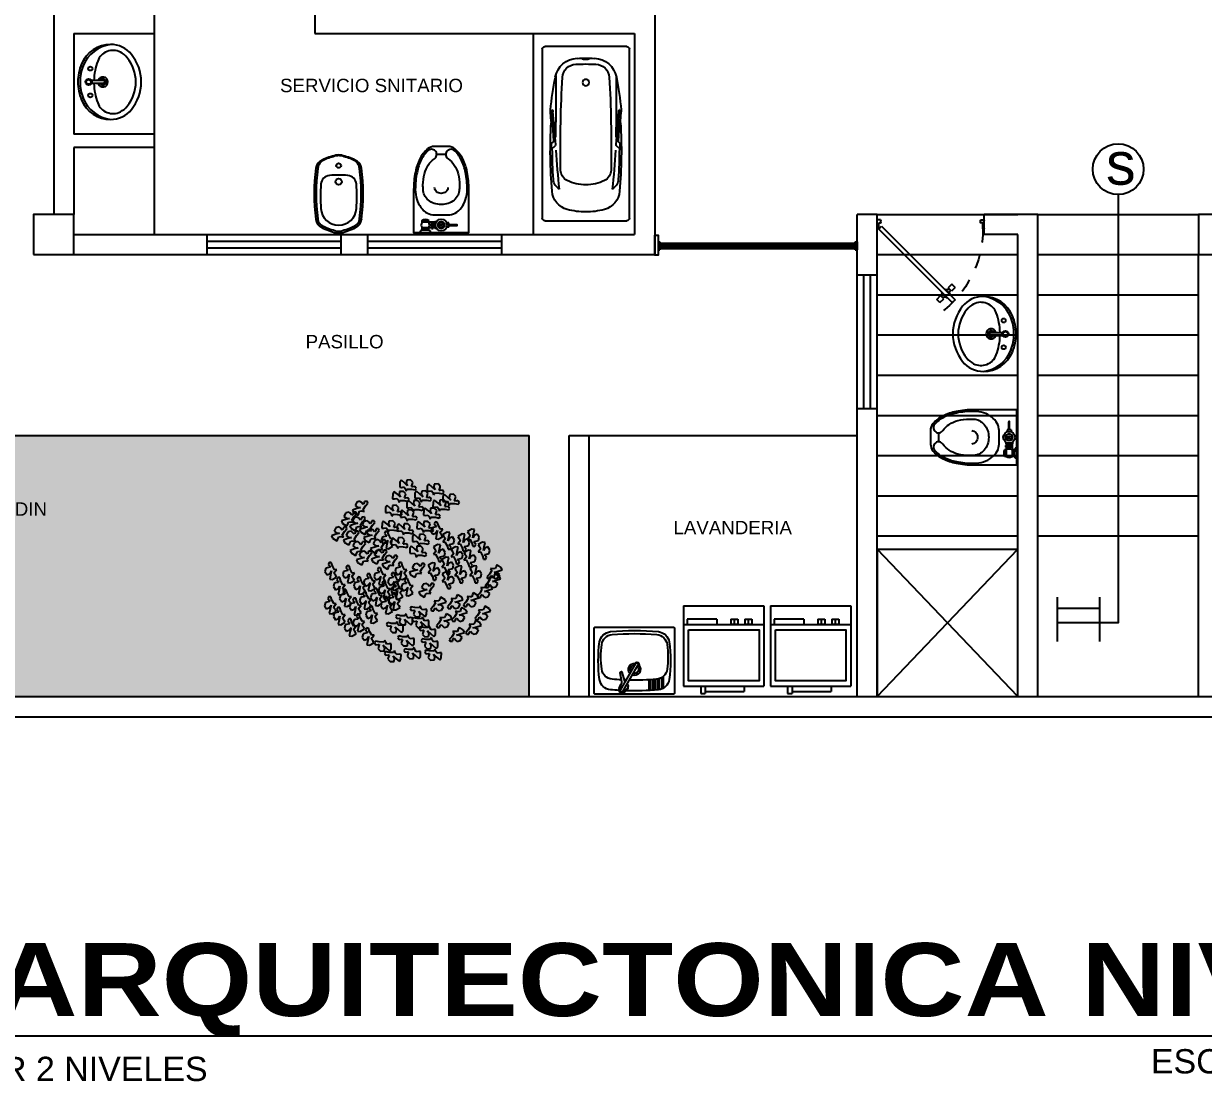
# Model space of a CAD drawing. Header units: inches. Extents: x -370 to 18, y -197 to 199.
# Drawn here: x -95.96 to -87.15, y 29.54 to 37.44 of the extents above; entities that cross this region are included whole.
import ezdxf

# ---------------------------------------------------------------- set-up
doc = ezdxf.new("R2010")
doc.units = ezdxf.units.IN
doc.header["$MEASUREMENT"] = 0
doc.linetypes.add('RAYITAS', pattern=[0.375, 0.25, -0.125])
for name, color, linetype in [('artefactos', 1, 'Continuous'), ('aux2', 194, 'Continuous'), ('MUEBLES', 7, 'Continuous'), ('sanitarios', 9, 'Continuous'), ('vent', 3, 'Continuous')]:
    doc.layers.add(name, color=color, linetype=linetype)
doc.styles.add('1', font='arial.ttf')
doc.styles.add('2', font='')
doc.styles.get("Standard").update_dxf_attribs({"font": 'arial.ttf'})
doc.styles.get('2').set_extended_font_data('Arial Black')

# ---------------------------------------------------------------- blocks, each defined once
blk = doc.blocks.new('lo')
at = {"layer": 'artefactos', "color": 1, "linetype": 'Continuous'}
for p, q in [((0.0359, 0.0116), (0.1244, 0.0116)), ((0.0359, -0.0116), (0.1244, -0.0116))]:
    blk.add_line(p, q, dxfattribs=at)
at = {"layer": 'artefactos', "color": 1}
blk.add_lwpolyline([(-0.1752, -0.2061, 0.225897), (-0.02, -0.28, 0.302325), (0.1968, -0.1357, 0.099436), (0.224, 0, 0.099436), (0.1968, 0.1357, 0.302325), (-0.02, 0.28, 0.225897), (-0.1752, 0.2061, 0.172204), (-0.2484, 0, 0.172204)], format="xyb", close=True, dxfattribs=at)
blk.add_lwpolyline([(-0.1442, 0.1809, 0.172204), (-0.2084, 0, 0.172204), (-0.1442, -0.1809)], format="xyb", dxfattribs=at)
at = {"layer": 'artefactos', "color": 1, "linetype": 'Continuous'}
blk.add_circle((0.1445, 0), 0.0233, dxfattribs=at)
at = {"layer": 'artefactos', "color": 1}
for centre, radius, start, end in [((-0.0536, 0.0242), 0.258, 82.50469, 82.50469), ((-0.0536, -0.0243), 0.258, 277.49531, 277.49531), ((-0.02, 0.08), 0.16, 117.069, 140.91709), ((-0.0375, 0.1143), 0.1215, 20.35846, 117.06899), ((-0.3455, 0), 0.45, 1.48123, 20.35846), ((-0.3455, 0), 0.45, 339.64154, 358.51845), ((-0.0375, -0.1143), 0.1215, 242.93101, 339.64154), ((-0.02, -0.08), 0.16, 219.08291, 242.931)]:
    blk.add_arc(centre, radius, start, end, dxfattribs=at)
at = {"layer": 'artefactos', "color": 1, "linetype": 'Continuous'}
blk.add_arc((0.0359, 0), 0.0116, 90, 270, dxfattribs=at)
at = {"layer": 'aux2', "color": 1}
for centre, radius in [((0.1315, 0.1), 0.015), ((0.1445, 0), 0.0175), ((0.1315, -0.1), 0.015)]:
    blk.add_circle(centre, radius, dxfattribs=at)
for centre, radius, start, end in [((-0.0536, 0.0242), 0.258, 22.17926, 82.50469), ((-0.1275, 0), 0.3355, 0, 21.25325), ((0.0375, 0), 0.0375, 18.07084, 341.92501), ((0.0375, 0), 0.023, 30.38108, 329.61146), ((-0.1275, 0), 0.3355, 338.74675, 0), ((-0.0536, -0.0243), 0.258, 277.49531, 337.82074)]:
    blk.add_arc(centre, radius, start, end, dxfattribs=at)
blk = doc.blocks.new('videt')
at = {"layer": 'artefactos', "color": 1}
blk.add_line((0.0239, 0.2899), (-0.0436, 0.2899), dxfattribs=at)
for points in [[(0.1964, 0.0288, 0.049648), (0.1834, 0.1591, 0.06346), (0.1506, 0.2564, 0.103485), (0.0927, 0.3312, 0.178458), (0.0401, 0.3506), (-0.0599, 0.3506, 0.178458), (-0.1124, 0.3312, 0.103485), (-0.1703, 0.2564, 0.06346), (-0.2031, 0.1591, 0.049648), (-0.2161, 0.0288), (-0.2161, -0.2931), (0.1964, -0.2931)], [(-0.1043, 0.3217, 0.103485), (-0.1591, 0.2509, 0.06346), (-0.1909, 0.1566, 0.049648), (-0.2036, 0.0288, 0.075858), (-0.1922, -0.0463, 0.086069), (-0.1615, -0.106, 0.105985), (-0.1127, -0.1483, 0.126201), (-0.0599, -0.1618), (0.0401, -0.1618, 0.126201), (0.0929, -0.1483, 0.105985), (0.1418, -0.106, 0.086069), (0.1724, -0.0463, 0.075858), (0.1839, 0.0288, 0.049648), (0.1712, 0.1566, 0.06346), (0.1394, 0.2509, 0.103485), (0.0846, 0.3217, 0.097511), (0.0705, 0.3277, 0.09808), (0.0553, 0.3278, 0.098895), (0.0412, 0.322, 0.099479), (0.0304, 0.3114, 0.099479), (0.0246, 0.2974, 0.098895), (0.0247, 0.2822, 0.09808), (0.0305, 0.2682, 0.097511), (0.0414, 0.2574, -0.102445), (0.0867, 0.2111, -0.077884), (0.1156, 0.1456, -0.065096), (0.1267, 0.0607, -0.024284), (0.1251, 0.0288, -0.115331), (0.1153, -0.0135, -0.103946), (0.0856, -0.0512, -0.091071), (0.0428, -0.0754, -0.083675), (-0.0099, -0.0843, -0.083675), (-0.0626, -0.0754, -0.091071), (-0.1053, -0.0512, -0.103946), (-0.135, -0.0135, -0.115331), (-0.1449, 0.0288, -0.024284), (-0.1464, 0.0607, -0.065096), (-0.1353, 0.1456, -0.077884), (-0.1064, 0.2111, -0.102445), (-0.0611, 0.2574, 0.097511), (-0.0503, 0.2682, 0.09808), (-0.0444, 0.2822, 0.098895), (-0.0444, 0.2974, 0.099479), (-0.0502, 0.3114, 0.099479), (-0.0609, 0.322, 0.098895), (-0.075, 0.3278, 0.09808), (-0.0902, 0.3277, 0.097511)]]:
    blk.add_lwpolyline(points, format="xyb", close=True, dxfattribs=at)
blk.add_lwpolyline([(0.0401, 0.0429, -0.111064), (0.0364, 0.0264, -0.102841), (0.0255, 0.0119, -0.093011), (0.0096, 0.0026, -0.087082), (-0.0099, -0.0009, -0.087082), (-0.0293, 0.0026, -0.093011), (-0.0452, 0.0119, -0.102841), (-0.0562, 0.0264, -0.111064), (-0.0599, 0.0429, -0.111064)], format="xyb", dxfattribs=at)
at = {"layer": 'aux2', "color": 1}
for p, q in [((-0.1536, -0.2152), (-0.1536, -0.2027)), ((-0.0829, -0.2152), (-0.1536, -0.2152)), ((-0.0829, -0.2585), (-0.1536, -0.2585)), ((-0.1536, -0.2771), (-0.1536, -0.2585)), ((-0.1505, -0.2058), (-0.1505, -0.2012)), ((-0.1349, -0.209), (-0.1474, -0.209)), ((-0.1349, -0.2616), (-0.1474, -0.2616)), ((-0.1317, -0.2058), (-0.1317, -0.1966)), ((-0.1255, -0.2058), (-0.1255, -0.1966)), ((-0.1099, -0.209), (-0.1224, -0.209)), ((-0.1099, -0.2616), (-0.1224, -0.2616)), ((-0.1067, -0.2058), (-0.1067, -0.2012)), ((-0.1036, -0.2152), (-0.1036, -0.2027)), ((-0.1036, -0.2771), (-0.1036, -0.2585)), ((-0.0829, -0.2121), (-0.0704, -0.2121)), ((-0.0829, -0.2616), (-0.0829, -0.2121)), ((-0.0829, -0.2369), (-0.0704, -0.2369)), ((-0.0829, -0.2616), (-0.0704, -0.2616)), ((-0.0704, -0.2616), (-0.0704, -0.2121)), ((-0.0579, -0.2152), (-0.0704, -0.2152)), ((-0.0579, -0.2585), (-0.0704, -0.2585)), ((-0.0459, -0.2121), (-0.0579, -0.2121)), ((-0.0579, -0.2616), (-0.0579, -0.2121)), ((-0.0459, -0.2616), (-0.0579, -0.2616)), ((0.0465, -0.2215), (0.0311, -0.2215)), ((0.0465, -0.2523), (0.0311, -0.2523)), ((0.0465, -0.2523), (0.0465, -0.2215)), ((0.0496, -0.2337), (0.1058, -0.2337)), ((0.0496, -0.24), (0.1058, -0.24)), ((-0.1661, -0.2931), (-0.1661, -0.2806)), ((-0.1661, -0.2931), (-0.0911, -0.2931)), ((-0.1505, -0.2765), (-0.1505, -0.2648)), ((-0.1317, -0.2744), (-0.1317, -0.2648)), ((-0.1255, -0.2744), (-0.1255, -0.2648)), ((-0.1067, -0.2765), (-0.1067, -0.2648)), ((-0.0911, -0.2931), (-0.0911, -0.2806))]:
    blk.add_line(p, q, dxfattribs=at)
blk.add_lwpolyline([(-0.0349, -0.2369), (-0.0224, -0.2585), (0.0026, -0.2585), (0.0151, -0.2369), (0.0026, -0.2152), (-0.0224, -0.2152)], close=True, dxfattribs=at)
for centre, radius in [((-0.0099, -0.2369), 0.0437), ((-0.0099, -0.2355), 0.025), ((-0.0099, -0.2369), 0.025), ((-0.0099, -0.2369), 0.00855)]:
    blk.add_circle(centre, radius, dxfattribs=at)
for centre, radius, start, end in [((-0.1192, -0.2369), 0.0406, 147.79517, 212.20483), ((-0.1286, -0.2496), 0.0531, 61.92751, 118.07249), ((-0.1474, -0.2058), 0.00312, 180, 270), ((-0.1474, -0.2648), 0.00312, 90, 180), ((-0.1349, -0.2058), 0.00312, 270, 0), ((-0.1349, -0.2648), 0.00312, 0, 90), ((-0.1224, -0.2058), 0.00312, 180, 270), ((-0.1224, -0.2648), 0.00312, 90, 180), ((-0.1099, -0.2058), 0.00312, 270, 0), ((-0.1099, -0.2648), 0.00312, 0, 90), ((-0.138, -0.2369), 0.0406, 327.79577, 32.20423), ((0.0496, -0.2306), 0.00312, 180, 270), ((0.0496, -0.2431), 0.00312, 90, 180), ((0.1058, -0.2369), 0.00312, 270, 90), ((-0.1286, -0.39), 0.1156, 71.07536, 108.92464)]:
    blk.add_arc(centre, radius, start, end, dxfattribs=at)
blk = doc.blocks.new('*U39')
at = {"layer": 'artefactos'}
for p, q in [((0.0113, 0.0338), (0.561, 0.5835)), ((0.0325, 0.0125), (0.5822, 0.5623)), ((0.4687, 0.5831), (0.4446, 0.559)), ((0.4446, 0.559), (0.4726, 0.531)), ((0.4687, 0.5831), (0.4967, 0.5551)), ((0.4967, 0.5551), (0.4726, 0.531)), ((0.5189, 0.5471), (0.4807, 0.5089)), ((0.5189, 0.5471), (0.5218, 0.5442)), ((0.5822, 0.5623), (0.561, 0.5835)), ((0.4807, 0.5089), (0.4835, 0.506)), ((0.5076, 0.4819), (0.5047, 0.4848)), ((0.5458, 0.5202), (0.5076, 0.4819)), ((0.5539, 0.498), (0.5298, 0.4739)), ((0.5578, 0.4459), (0.5298, 0.4739)), ((0.5458, 0.5202), (0.543, 0.523)), ((0.5819, 0.47), (0.5539, 0.498)), ((0.5819, 0.47), (0.5578, 0.4459)), ((0, 0.0308), (0, -0.0308)), ((0.0083, 0.0338), (0.003, 0.0338)), ((0.0113, 0.0338), (0.0325, 0.0125)), ((0.0113, 0.0308), (0.0113, -0.0112)), ((0.7887, 0.0308), (0.7887, -0.0112)), ((0.7917, 0.0338), (0.797, 0.0338)), ((0.8, 0.0308), (0.8, -0.0308)), ((0.0252, -0.0338), (0.003, -0.0338)), ((0.0113, -0.0112), (0.0252, -0.0112)), ((0.0282, -0.0142), (0.0282, -0.0308)), ((0.7718, -0.0142), (0.7718, -0.0308)), ((0.7887, -0.0112), (0.7748, -0.0112)), ((0.7748, -0.0338), (0.797, -0.0338))]:
    blk.add_line(p, q, dxfattribs=at)
at = {"layer": 'artefactos', "linetype": 'RAYITAS', "ltscale": 0.15}
blk.add_arc((0.0113, 0.0338), 0.778, 0, 53.96048, dxfattribs=at)
at = {"layer": 'artefactos'}
for centre, radius, start, end in [((0.4684, 0.523), 0.0188, 310.96801, 53.15744), ((0.5047, 0.5594), 0.0188, 216.84256, 319.03199), ((0.5218, 0.4696), 0.0188, 36.84256, 139.03199), ((0.5581, 0.506), 0.0188, 130.96801, 233.15744), ((0.003, 0.0308), 0.003, 90, 180), ((0.0083, 0.0308), 0.003, 0, 90), ((0.7917, 0.0308), 0.003, 90, 180), ((0.797, 0.0308), 0.003, 0, 90), ((0.003, -0.0308), 0.003, 180, 270), ((0.0252, -0.0142), 0.003, 0, 90), ((0.0252, -0.0308), 0.003, 270, 0), ((0.7748, -0.0142), 0.003, 90, 180), ((0.7748, -0.0308), 0.003, 180, 270), ((0.797, -0.0308), 0.003, 270, 0)]:
    blk.add_arc(centre, radius, start, end, dxfattribs=at)
blk = doc.blocks.new('BC-P3')
at = {"color": 1}
for p, q in [((-0.352, 0), (0.352, 0)), ((-0.375, -1.477), (-0.375, -0.023)), ((0.375, -0.023), (0.375, -1.477)), ((-0.26, -0.25), (-0.26, -0.65)), ((0.26, -0.25), (0.26, -0.65)), ((-0.299, -0.646), (-0.304, -0.562)), ((-0.295, -0.615), (-0.289, -0.545)), ((-0.289, -0.545), (-0.288, -0.546)), ((-0.26, -0.847), (-0.285, -0.558)), ((0.26, -0.847), (0.285, -0.558)), ((0.289, -0.545), (0.288, -0.546)), ((0.295, -0.615), (0.289, -0.545)), ((0.299, -0.646), (0.304, -0.562)), ((-0.295, -0.615), (-0.29, -0.621)), ((-0.289, -0.622), (-0.278, -0.816)), ((0.289, -0.622), (0.278, -0.816)), ((0.295, -0.615), (0.29, -0.621)), ((-0.295, -0.835), (-0.28, -0.82)), ((-0.295, -0.885), (-0.295, -0.835)), ((-0.295, -0.885), (-0.261, -0.851)), ((0.295, -0.885), (0.261, -0.851)), ((0.295, -0.835), (0.28, -0.82)), ((0.295, -0.885), (0.295, -0.835)), ((0.352, -1.5), (-0.352, -1.5))]:
    blk.add_line(p, q, dxfattribs=at)
blk.add_lwpolyline([(-0.026, -0.108, 0.338364), (-0.025, -0.109, 0.038384), (-0.018, -0.11, 0.0164), (-0.01, -0.111, 0.011665), (0.002, -0.111, 0.011665), (0.013, -0.111, 0.0164), (0.021, -0.11, 0.038384), (0.029, -0.109, 0.338364), (0.029, -0.108, 0.338364), (0.029, -0.107, 0.038384), (0.021, -0.106, 0.0164), (0.013, -0.105, 0.011665), (0.002, -0.105, 0.011665), (-0.01, -0.105, 0.0164), (-0.018, -0.106, 0.038384), (-0.025, -0.107, 0.338364)], format="xyb", close=True, dxfattribs=at)
blk.add_circle((0, -0.31), 0.0275, dxfattribs=at)
for centre, radius, start, end in [((-0.352, -0.023), 0.023, 90, 180), ((-0.067, -0.301), 0.2, 92.1239, 168.9839), ((0, -2.1), 2, 90, 92.1239), ((0, -2.1), 2, 87.8761, 90), ((0.067, -0.301), 0.2, 11.0161, 87.8761), ((0.352, -0.023), 0.023, 0, 90), ((-0.082, -0.272), 0.12, 92.5539, 176.467), ((0, -2.1), 1.95, 90, 92.5539), ((0, -2.1), 1.95, 87.4461, 90), ((0.082, -0.272), 0.12, 3.533, 87.4461), ((2.677, -0.835), 2.995, 168.9839, 174.4587), ((7.962, -0.768), 8.179, 176.467, 179.1704), ((-7.962, -0.768), 8.179, 0.8296, 3.533), ((-2.677, -0.835), 2.995, 5.5413, 11.0161), ((-0.205, -0.556), 0.1, 174.4587, 183.7832), ((-0.289, -0.548), 0.002, 12.2804, 69.2529), ((-0.384, -0.569), 0.1, 4.1251, 12.2804), ((0.384, -0.569), 0.1, 167.7196, 175.8749), ((0.289, -0.548), 0.002, 110.7471, 167.7196), ((0.205, -0.556), 0.1, 356.2168, 5.5413), ((3.668, -0.903), 3.974, 176.4609, 184.9418), ((-0.389, -0.652), 0.09, 356.4609, 3.7832), ((-0.291, -0.622), 0.002, 5, 45.7989), ((4.742, -0.654), 5.002, 179.9558, 181.4637), ((8.359, -0.88), 8.578, 178.4608, 181.2396), ((-8.359, -0.88), 8.578, 358.7604, 1.5392), ((-4.742, -0.654), 5.002, 358.5363, 0.0442), ((0.291, -0.622), 0.002, 134.2011, 175), ((-3.668, -0.903), 3.974, 355.0582, 3.5391), ((0.389, -0.652), 0.09, 176.2168, 183.5391), ((4.351, -0.851), 4.64, 180.3451, 183.6254), ((-0.284, -0.816), 0.006, 315, 3.2505), ((-0.266, -0.847), 0.006, 315, 5), ((4.742, -0.654), 5.002, 182.7348, 186.5873), ((-4.742, -0.654), 5.002, 353.4127, 357.2652), ((0.266, -0.847), 0.006, 175, 225), ((0.284, -0.816), 0.006, 176.7495, 225), ((-4.351, -0.851), 4.64, 356.3746, 359.6549), ((-0.117, -1.064), 0.1, 181.2396, 243.8791), ((0.117, -1.064), 0.1, 296.1209, 358.7604), ((-0.18, -1.139), 0.1, 182.9172, 241.9463), ((0, -0.825), 0.366, 243.8791, 270), ((0, -0.825), 0.366, 270, 296.1209), ((0.18, -1.139), 0.1, 298.0537, 357.0828), ((-0.112, -1.23), 0.18, 184.9418, 254.479), ((0.112, -1.23), 0.18, 285.521, 355.0582), ((0, -0.825), 0.6, 254.479, 270), ((0, -0.825), 0.6, 270, 285.521), ((-0.352, -1.477), 0.023, 180, 270), ((0.352, -1.477), 0.023, 270, 0)]:
    blk.add_arc(centre, radius, start, end, dxfattribs=at)
blk = doc.blocks.new('AQ-BI')
at = {"layer": 'artefactos', "color": 1}
for p, q in [((-0.1716, -0.5189), (-0.1711, -0.5229)), ((-0.1567, -0.517), (-0.1562, -0.5211)), ((0.1567, -0.517), (0.1562, -0.5211)), ((0.1716, -0.5189), (0.1711, -0.5229))]:
    blk.add_line(p, q, dxfattribs=at)
for centre, radius in [((0, -0.12), 0.0175), ((0, -0.24), 0.023)]:
    blk.add_circle(centre, radius, dxfattribs=at)
for centre, radius, start, end in [((-0.091, -0.151), 0.08, 114.20036, 171.11007), ((-0.0757, -0.1498), 0.08, 112.59299, 173.29929), ((0.1222, -0.6253), 0.6, 103.72191, 114.20036), ((0.1222, -0.6253), 0.595, 103.72191, 112.59299), ((0, -0.125), 0.085, 90, 103.72191), ((0, -0.125), 0.08, 90, 103.72191), ((0, -0.125), 0.085, 76.27809, 90), ((0, -0.125), 0.08, 76.27809, 90), ((-0.1222, -0.6253), 0.595, 67.40701, 76.27809), ((-0.1222, -0.6253), 0.6, 65.79964, 76.27809), ((0.0757, -0.1498), 0.08, 6.70071, 67.40701), ((0.091, -0.151), 0.08, 8.88993, 65.79964), ((1.3171, -0.3349), 1.5, 172.48127, 187.04592), ((1.3171, -0.3349), 1.485, 172.48127, 187.04592), ((-0.091, -0.151), 0.065, 170.69398, 171.11007), ((-1.3171, -0.3349), 1.485, 352.95408, 7.51873), ((-1.3171, -0.3349), 1.5, 352.95408, 7.51873), ((1.3644, -0.3485), 1.5, 176.57724, 183.50077), ((-0.063, -0.2632), 0.07, 95.04662, 176.57724), ((0, -0.89), 0.7, 90, 95.66988), ((0, -0.89), 0.7, 84.33012, 90), ((0.063, -0.2632), 0.07, 3.42276, 84.95338), ((-1.3644, -0.3485), 1.5, 356.49923, 3.42276), ((0, -0.432), 0.133, 183.50077, 270), ((0, -0.432), 0.133, 270, 356.49923), ((-0.092, -0.511), 0.08, 188.57214, 244.40201), ((-0.092, -0.511), 0.065, 188.57214, 244.40201), ((0.092, -0.511), 0.065, 295.59799, 351.42786), ((0.092, -0.511), 0.08, 295.59799, 351.42786), ((0.1327, -0.042), 0.6, 244.40201, 255.36258), ((0.1327, -0.042), 0.585, 244.40201, 255.36258), ((0, -0.55), 0.06, 255.36258, 270), ((0, -0.55), 0.06, 270, 284.63742), ((-0.1327, -0.042), 0.585, 284.63742, 295.59799), ((-0.1327, -0.042), 0.6, 284.63742, 295.59799), ((0, -0.55), 0.075, 255.36258, 270), ((0, -0.55), 0.075, 270, 284.63742)]:
    blk.add_arc(centre, radius, start, end, dxfattribs=at)
blk = doc.blocks.new('lava_pl')
at = {"layer": 'artefactos'}
for p, q in [((-0.6, 0.6), (-0.6, 0)), ((-0.6, 0.6), (0, 0.6)), ((0, 0.6), (0, 0)), ((-0.6, 0.4614), (0, 0.4614)), ((-0.5739, 0.5004), (-0.5739, 0.4614)), ((-0.3522, 0.5004), (-0.5739, 0.5004)), ((-0.3522, 0.5004), (-0.3522, 0.4614)), ((-0.2478, 0.5004), (-0.1957, 0.5004)), ((-0.2478, 0.5004), (-0.2478, 0.4629)), ((-0.2478, 0.4629), (-0.1957, 0.4629)), ((-0.2217, 0.5004), (-0.2217, 0.4629)), ((-0.1957, 0.5004), (-0.1957, 0.4629)), ((-0.1435, 0.5004), (-0.0913, 0.5004)), ((-0.1435, 0.5004), (-0.1435, 0.4629)), ((-0.1435, 0.4629), (-0.0913, 0.4629)), ((-0.1174, 0.5004), (-0.1174, 0.4629)), ((-0.0913, 0.5004), (-0.0913, 0.4629)), ((-0.6, 0), (0, 0)), ((-0.4726, 0), (-0.4726, -0.0548)), ((-0.4385, 0), (-0.4385, -0.0548)), ((-0.4726, -0.0548), (-0.4385, -0.0548)), ((-0.4385, 0), (-0.4385, -0.04)), ((-0.4385, -0.04), (-0.1487, -0.04)), ((-0.1487, 0), (-0.1487, -0.04))]:
    blk.add_line(p, q, dxfattribs=at)
blk.add_lwpolyline([(-0.564, 0.4207), (-0.0371, 0.4207), (-0.0371, 0.0402), (-0.564, 0.0402)], close=True, dxfattribs=at)
blk = doc.blocks.new('lavamanos tlimpio')
at = {"layer": 'artefactos'}
for p, q in [((10.65, -10.26), (10.65, -3.47)), ((11.95, -10.39), (11.95, -3.47)), ((13.85, -10.44), (13.85, -3.68)), ((15.15, -10.61), (15.15, -3.68)), ((17.05, -10.69), (17.05, -3.94)), ((18.35, -11.13), (18.35, -3.94)), ((20.25, -11.49), (20.25, -4.83)), ((21.55, -13.01), (21.55, -4.83))]:
    blk.add_line(p, q, dxfattribs=at)
blk.add_lwpolyline([(30, -49.2), (30, -0.8, 0.414214), (29.2, 0), (-29.2, 0, 0.414214), (-30, -0.8), (-30, -49.2, 0.414214), (-29.2, -50), (29.2, -50, 0.414214)], format="xyb", close=True, dxfattribs=at)
for points in [[(-6.29, -2.55, 0.16165), (-7.76, -1.57), (-9.06, -0.79, 0.405288), (-11.23, -2.04), (-11.2, -3.52, 0.262176), (-10.54, -6.18)], [(-9.65, -4.28, 0.344116), (-9.69, -7.67), (-9.51, -8.26, -0.110943), (-9.46, -9.14), (-10.56, -16.01, 0.394589), (-10.1, -16.69), (-9.96, -16.72)], [(-5.35, -7.72, 0.68313), (-7.91, -3.28)], [(-6.85, -9.13, 0.076052), (-7.11, -9.68), (-9.12, -16.34, -0.394589), (-9.83, -16.75), (-9.96, -16.72)]]:
    blk.add_lwpolyline(points, format="xyb", dxfattribs=at)
for points in [[(-10.54, -6.18), (-9.88, -7.38)], [(-10.37, -3.04), (1.13, -22.95)], [(-8.63, -2.04), (2.87, -21.95)]]:
    blk.add_lwpolyline(points, dxfattribs=at)
for centre, radius, start, end in [((-17.1, -12.27), 9, 95.13796, 171.95689), ((0, -202.5), 200, 93.21408, 95.13796), ((-9.5, -2.54), 1.5, 9.298, 247.80454), ((-9.5, -2.54), 1, 30, 210), ((-7.54, -5), 2.75, 152.27935, 192.5302), ((-7.54, -5), 2.75, 351.57883, 108.85895), ((0, -202.5), 200, 84.86204, 91.79155), ((11.3, -3.47), 0.65, 0.00005, 179.99995), ((14.5, -3.68), 0.65, 0.00003, 179.99997), ((17.7, -3.94), 0.65, 0.00002, 179.99998), ((17.1, -12.27), 9, 8.04311, 84.86204), ((20.9, -4.83), 0.65, 0.00003, 179.99994), ((73, -25), 100, 171.95689, 188.04311), ((-15.99, -19.67), 8.5, 94.79116, 172.93355), ((0, -210.5), 200, 92.78428, 94.79116), ((0, -210.5), 200, 91.72044, 92.11947), ((0, -18.5), 4.5, 136.06389, 277.51128), ((0, -210.5), 200, 85.2728, 91.06782), ((0, -18.5), 3, 144.52332, 275.47668), ((0, -18.5), 4.5, 316.1452, 110.34382), ((0, -18.5), 3, 314.5724, 105.4276), ((10.15, -10.26), 0.5, 267.09825, 0), ((12.45, -10.39), 0.5, 180, 266.43994), ((13.35, -10.44), 0.5, 266.18222, 0), ((15.65, -10.61), 0.5, 180, 265.52323), ((15.99, -19.67), 8.5, 7.06645, 86.71255), ((16.55, -10.69), 0.5, 266.46373, 0), ((18.85, -11.13), 0.5, 180, 251.50415), ((19.75, -11.49), 0.5, 245.33979, 0), ((22.05, -13.01), 0.5, 180, 227.71711), ((-73, -25), 100, 351.95689, 8.04311), ((50, -27.85), 75, 172.93355, 187.06645), ((2, -22.45), 1.5, 161.81031, 78.18969), ((2, -22.45), 1, 210, 30), ((-50, -27.85), 75, 352.93355, 7.06645), ((-17.1, -37.73), 9, 188.04311, 264.86204), ((-15.99, -36.03), 8.5, 187.06645, 265.20884), ((15.99, -36.03), 8.5, 274.79116, 352.93355), ((17.1, -37.73), 9, 275.13796, 351.95689), ((0, 152.5), 200, 264.86204, 275.13796), ((0, 154.8), 200, 265.20884, 274.79116)]:
    blk.add_arc(centre, radius, start, end, dxfattribs=at)
blk = doc.blocks.new('BRANCHS', base_point=(1.4853, 0.588))
for p, q in [((1.5146, 0.6522), (1.4864, 0.6366)), ((1.4864, 0.6366), (1.4921, 0.6254)), ((1.4921, 0.6254), (1.5019, 0.6135)), ((1.5019, 0.6135), (1.4971, 0.6014)), ((1.5313, 0.6501), (1.5146, 0.6522)), ((1.5199, 0.5964), (1.5255, 0.6211)), ((1.5292, 0.6122), (1.5199, 0.5964)), ((1.5255, 0.6211), (1.5313, 0.6501)), ((1.5487, 0.6203), (1.5292, 0.6122)), ((1.5622, 0.5996), (1.5487, 0.6203)), ((1.4971, 0.6014), (1.4858, 0.588)), ((1.4858, 0.588), (1.5005, 0.5883)), ((1.5005, 0.5883), (1.5139, 0.5633)), ((1.5139, 0.5633), (1.5211, 0.5412)), ((1.5211, 0.5412), (1.5336, 0.5396)), ((1.5291, 0.572), (1.5482, 0.5759)), ((1.5308, 0.5654), (1.5291, 0.572)), ((1.5407, 0.5536), (1.5308, 0.5654)), ((1.5336, 0.5396), (1.5407, 0.5536)), ((1.5482, 0.5759), (1.5568, 0.5791)), ((1.5568, 0.5791), (1.5622, 0.5996))]:
    blk.add_line(p, q)
blk = doc.blocks.new('A$C26DE234E')
at = {"xscale": 3, "yscale": 3, "zscale": 3}
for p, rotation in [((1.587, 3.314), 60.00000000000001), ((2.122, 3.24), 60.00000000000001), ((1.449, 3.092), 60.00000000000001), ((1.725, 2.917), 60.00000000000001), ((1.88, 3.102), 60.00000000000001), ((2.234, 2.926), 60.00000000000001), ((2.424, 3.037), 60.00000000000001), ((0.774, 2.92), 120), ((1.311, 2.825), 60.00000000000001), ((1.604, 2.732), 60.00000000000001), ((2.053, 2.769), 60.00000000000001), ((0.558, 2.708), 120), ((0.722, 2.615), 120), ((0.912, 2.541), 120), ((1.242, 2.52), 60.00000000000001), ((1.535, 2.464), 60.00000000000001), ((1.923, 2.51), 60.00000000000001), ((0.368, 2.421), 120), ((0.601, 2.338), 120), ((0.998, 2.384), 120), ((1.334, 2.388), 180), ((1.837, 2.261), 60.00000000000001), ((2.3, 2.573), 180), ((0.731, 2.135), 120), ((1.127, 2.172), 120), ((1.423, 2.196), 60.00000000000001), ((1.785, 2.03), 60.00000000000001), ((0.851, 1.95), 120), ((1.145, 1.968), 120), ((1.352, 1.867), 120), ((0.239, 1.787), 180), ((0.584, 1.723), 180), ((1.602, 1.787), 180), ((1.886, 1.71), 120), ((3.228, 1.812), 299.9999999999999), ((0.403, 1.492), 180), ((0.8, 1.501), 180), ((0.989, 1.566), 180), ((1.196, 1.686), 180), ((1.464, 1.584), 180), ((1.723, 1.473), 180), ((3.194, 1.637), 299.9999999999999), ((0.524, 1.261), 180), ((1.127, 1.279), 180), ((1.283, 1.418), 180), ((1.524, 1.408), 180), ((2.067, 1.322), 120), ((3.039, 1.443), 299.9999999999999), ((0.231, 1.122), 180), ((0.714, 1.094), 180), ((0.912, 1.214), 180), ((1.326, 1.122), 180), ((1.472, 1.196), 180), ((1.863, 1.086), 240), ((2.133, 1.184), 299.9999999999999), ((2.461, 1.23), 299.9999999999999), ((2.771, 1.267), 299.9999999999999), ((0.403, 0.91), 180), ((0.782, 0.78), 180), ((1.033, 0.937), 180), ((1.587, 0.929), 240), ((1.906, 0.873), 240), ((2.245, 0.861), 299.9999999999999), ((2.547, 0.981), 299.9999999999999), ((2.996, 1.009), 299.9999999999999), ((0.619, 0.688), 180), ((1.406, 0.781), 240), ((2.036, 0.698), 240), ((2.814, 0.731), 299.9999999999999), ((0.964, 0.512), 180), ((1.173, 0.42), 240), ((1.622, 0.522), 240), ((2.079, 0.467), 240), ((2.495, 0.593), 299.9999999999999), ((1.363, 0.217), 240), ((1.743, 0.273), 240), ((2.148, 0.245), 240)]:
    blk.add_blockref('BRANCHS', p, dxfattribs=dict(at, rotation=rotation))
for p in [(2.78, 2.382), (2.297, 2.326), (2.59, 2.289), (2.987, 2.132), (2.116, 2.086), (2.461, 2.04), (2.711, 1.975), (2.012, 1.726), (2.28, 1.837), (2.53, 1.67), (2.823, 1.67), (2.288, 1.559)]:
    blk.add_blockref('BRANCHS', p, dxfattribs=at)
blk = doc.blocks.new('*U44')
at = {"color": 13}
blk.add_line((0, 0), (16.7197, 0), dxfattribs=at)
at = {"color": 2, "linetype": 'Continuous', "style": '1'}
blk.add_text('ESCALA 1:', height=0.2, dxfattribs=at).set_placement((12.7143, -0.3105))
at = {"color": 1, "linetype": 'Continuous', "style": '2'}
blk.add_attdef('TITULO', (0.3082, 0.1618), '', height=0.6, dxfattribs=at)
at = {"color": 2, "linetype": 'Continuous', "style": '1'}
blk.add_attdef('DESCRIPCION', (0.3082, -0.3731), '', height=0.2, dxfattribs=at)
at = {"color": 2, "style": '1'}
blk.add_attdef('ESCALA', (14.2273, -0.3105), '', height=0.2, dxfattribs=at)

msp = doc.modelspace()

# ---------------------------------------------------------------- hatches: boundary and pattern name
at = {"true_color": 0x136734}
h = msp.add_hatch(dxfattribs=at)
h.set_pattern_fill('GRASS', color=116, scale=0.1)
h.set_pattern_definition([(90, (-122.41948, 17.28385), (-0.07071068, 0.07071068), [0.01875, -0.12267136]), (45, (-122.41948, 17.28385), (-0.07071068, 0.07071068), [0.01875, -0.08125]), (135, (-122.41948, 17.28385), (-0.07071068, -0.07071068), [0.01875, -0.08125])])
h.paths.add_polyline_path([(-92.18676, 34.36242), (-100.73676, 34.36242), (-100.73676, 32.41242), (-92.18676, 32.41242)])

# ---------------------------------------------------------------- linework, layer by layer
at = {"color": 4}
for p, q in [((-95.73676, 40.96242), (-95.73676, 36.01242)), ((-93.78676, 38.11242), (-93.78676, 37.36242)), ((-94.98676, 37.51242), (-94.98676, 37.36242)), ((-91.24836, 37.51242), (-91.24836, 35.71242)), ((-95.58676, 37.36242), (-94.98676, 37.36242)), ((-95.58676, 37.36242), (-95.58676, 36.61242)), ((-93.78676, 37.36242), (-91.39836, 37.36242)), ((-91.39836, 37.36242), (-91.39836, 35.86242)), ((-94.98676, 36.61242), (-95.58676, 36.61242)), ((-94.98676, 36.61242), (-94.98676, 36.51242)), ((-94.98676, 36.51242), (-95.58676, 36.51242)), ((-95.58676, 36.51242), (-95.58676, 36.01242)), ((-89.58676, 36.01242), (-89.73676, 36.01242)), ((-89.73676, 35.56242), (-89.73676, 36.01242)), ((-89.58676, 35.56242), (-89.58676, 36.01242)), ((-88.78676, 35.86242), (-88.78676, 36.01242)), ((-88.38676, 36.01242), (-88.78676, 36.01242)), ((-88.38676, 32.41242), (-88.38676, 36.01242)), ((-95.58676, 35.86242), (-94.29256, 35.86242)), ((-94.59256, 35.86242), (-94.59256, 35.71242)), ((-93.59256, 35.86242), (-93.59256, 35.71242)), ((-93.59256, 35.86242), (-93.39256, 35.86242)), ((-93.39256, 35.86242), (-93.39256, 35.71242)), ((-92.39256, 35.86242), (-92.39256, 35.71242)), ((-92.39256, 35.86242), (-91.39836, 35.86242)), ((-88.53676, 35.86242), (-88.78676, 35.86242)), ((-88.53676, 32.41242), (-88.53676, 35.86242)), ((-95.73676, 35.71242), (-94.29256, 35.71242)), ((-93.59256, 35.71242), (-93.39256, 35.71242)), ((-92.39256, 35.71242), (-91.24836, 35.71242)), ((-87.18676, 32.41242), (-87.18676, 35.71242)), ((-89.73676, 35.56242), (-89.58676, 35.56242)), ((-89.73676, 32.41242), (-89.73676, 34.56242)), ((-89.73676, 34.56242), (-89.58676, 34.56242)), ((-89.58676, 32.41242), (-89.58676, 34.56242)), ((-100.73676, 32.41242), (-83.03676, 32.41242)), ((-100.88676, 32.26242), (-82.88676, 32.26242))]:
    msp.add_line(p, q, dxfattribs=at)
at = {"color": 2}
for p, q in [((-94.98676, 37.36242), (-94.98676, 36.61242)), ((-92.15706, 37.36242), (-92.15706, 35.86242)), ((-94.98676, 36.51242), (-94.98676, 35.86242)), ((-88.38676, 36.01242), (-87.18676, 36.01242)), ((-94.59256, 35.81242), (-93.59256, 35.81242)), ((-93.39256, 35.81242), (-92.39256, 35.81242)), ((-90.48006, 35.79805), (-90.48006, 35.75805)), ((-94.59256, 35.76242), (-93.59256, 35.76242)), ((-93.39256, 35.76242), (-92.39256, 35.76242)), ((-88.38676, 35.71242), (-87.18676, 35.71242)), ((-89.68676, 34.56242), (-89.68676, 35.56242)), ((-89.63676, 34.56242), (-89.63676, 35.56242)), ((-88.38676, 35.41242), (-87.18676, 35.41242)), ((-88.38676, 35.11242), (-87.18676, 35.11242)), ((-88.38676, 34.81242), (-87.18676, 34.81242)), ((-88.38676, 34.51242), (-87.18676, 34.51242)), ((-91.73676, 34.36242), (-89.73676, 34.36242)), ((-88.38676, 34.21242), (-87.18676, 34.21242)), ((-88.38676, 33.91242), (-87.18676, 33.91242)), ((-88.38676, 33.61242), (-87.18676, 33.61242))]:
    msp.add_line(p, q, dxfattribs=at)
at = {"color": 8, "transparency": 33554610}
for p, q in [((-89.58676, 36.01242), (-88.53676, 36.01242)), ((-89.58676, 35.71242), (-88.53676, 35.71242)), ((-89.58676, 35.41242), (-88.53676, 35.41242)), ((-89.58676, 35.11242), (-88.53676, 35.11242)), ((-89.58676, 34.81242), (-88.53676, 34.81242)), ((-89.58676, 34.51242), (-88.53676, 34.51242)), ((-89.58676, 34.21242), (-88.53676, 34.21242)), ((-89.58676, 33.91242), (-88.53676, 33.91242))]:
    msp.add_line(p, q, dxfattribs=at)
at = {"color": 1}
for p, q in [((-94.59256, 35.86242), (-93.59256, 35.86242)), ((-93.39256, 35.86242), (-92.39256, 35.86242)), ((-94.59256, 35.71242), (-93.59256, 35.71242)), ((-93.39256, 35.71242), (-92.39256, 35.71242)), ((-89.73676, 34.56242), (-89.73676, 35.56242)), ((-89.58676, 34.56242), (-89.58676, 35.56242))]:
    msp.add_line(p, q, dxfattribs=at)
at = {"color": 3}
for p, q in [((-91.24836, 35.85805), (-91.24836, 35.70805)), ((-91.22336, 35.85805), (-91.22336, 35.70805)), ((-91.88676, 32.41242), (-91.88676, 34.36242)), ((-91.88676, 34.36242), (-91.73676, 34.36242)), ((-91.73676, 32.41242), (-91.73676, 34.36242))]:
    msp.add_line(p, q, dxfattribs=at)
at = {"color": 8}
for p in [(-100.73676, 34.36242), (-92.18676, 32.41242)]:
    msp.add_line(p, (-92.18676, 34.36242), dxfattribs=at)
at = {"color": 2, "transparency": 33554610}
for p, q in [((-89.58676, 33.61242), (-88.53676, 33.61242)), ((-89.58676, 33.51242), (-88.53676, 33.51242))]:
    msp.add_line(p, q, dxfattribs=at)
at = {"color": 8}
msp.add_circle((-87.78676, 36.35032), 0.18961, dxfattribs=at)
at = {"layer": 'MUEBLES', "color": 8}
for points in [[(-87.78676, 36.16071), (-87.78676, 32.96266), (-88.24233, 32.96266)], [(-88.53676, 32.41242), (-89.58676, 33.51242), (-89.58676, 32.41242), (-88.53676, 33.51242)], [(-88.24233, 33.15548), (-88.24233, 32.82381)], [(-87.92528, 33.15548), (-87.92528, 32.82381)], [(-88.24233, 33.07256), (-87.92528, 33.07256)]]:
    msp.add_lwpolyline(points, dxfattribs=at)
at = {"layer": 'MUEBLES', "color": 5}
for points in [[(-95.88676, 35.71242), (-95.58676, 35.71242), (-95.58676, 36.01242), (-95.88676, 36.01242)], [(-87.18676, 35.71242), (-86.88676, 35.71242), (-86.88676, 36.01242), (-87.18676, 36.01242)]]:
    msp.add_lwpolyline(points, close=True, dxfattribs=at)
at = {"layer": 'MUEBLES', "color": 3}
msp.add_lwpolyline([(-91.24836, 35.85805), (-91.22336, 35.85805), (-91.22336, 35.70805), (-91.24836, 35.70805)], close=True, dxfattribs=at)
at = {"layer": 'vent', "color": 3, "linetype": 'Continuous'}
for p, q in [((-91.22336, 35.80805), (-91.20936, 35.80805)), ((-91.22336, 35.80805), (-91.22336, 35.74805)), ((-91.20936, 35.80805), (-91.20936, 35.74805)), ((-91.22336, 35.74805), (-91.20936, 35.74805))]:
    msp.add_line(p, q, dxfattribs=at)
at = {"layer": 'vent', "linetype": 'Continuous'}
for p, q in [((-91.20936, 35.79805), (-89.75076, 35.79805)), ((-91.20936, 35.78305), (-89.75076, 35.78305)), ((-91.20936, 35.77305), (-89.75076, 35.77305)), ((-89.75076, 35.74833), (-89.75076, 35.80833)), ((-89.75076, 35.80833), (-89.73676, 35.80833)), ((-89.73676, 35.80833), (-89.73676, 35.74833)), ((-91.20936, 35.75805), (-89.75076, 35.75805)), ((-89.75076, 35.74833), (-89.73676, 35.74833))]:
    msp.add_line(p, q, dxfattribs=at)

# ---------------------------------------------------------------- block references
ref = msp.add_blockref('*U44', (-99.07827, 29.88051), dxfattribs=dict(xscale=0.9073029058261515, yscale=0.9073029058261515, zscale=0.9073029058261515))
ref.add_attrib('TITULO', 'PLAN ARQUITECTONICA NIVEL 1', (-98.79861, 30.02729), dxfattribs={"color": 1, "linetype": 'Continuous', "height": 0.5443817, "style": '2'})
ref.add_attrib('DESCRIPCION', 'VIVIENDA UNIFAMILIAR 2 NIVELES', (-98.79861, 29.54197), dxfattribs={"color": 2, "linetype": 'Continuous', "height": 0.1814606, "style": '1'})
at = {"layer": 'artefactos'}
for name, p, xscale, yscale, zscale in [('BC-P3', (-91.76246, 37.26584), -0.8666666666666671, 0.8666666666666671, 0.8666666666666671), ('A$C26DE234E', (-93.71414, 32.67382), 0.3839999999999861, 0.3839999999999861, 0.3839999999999861)]:
    msp.add_blockref(name, p, dxfattribs=dict(at, xscale=xscale, yscale=yscale, zscale=zscale))
at = {"layer": 'artefactos', "xscale": -1, "rotation": 180}
msp.add_blockref('*U39', (-89.58676, 35.93742), dxfattribs=at)
at = {"layer": 'artefactos'}
for p in [(-90.43213, 32.49025), (-89.78279, 32.49025)]:
    msp.add_blockref('lava_pl', p, dxfattribs=at)
at = {"layer": 'MUEBLES'}
for name, p, rotation in [('lo', (-95.33158, 37.00157), 180), ('videt', (-88.83789, 34.35832), 89.99999999999999)]:
    msp.add_blockref(name, p, dxfattribs=dict(at, rotation=rotation))
for name, p in [('videt', (-92.83238, 36.17023)), ('AQ-BI', (-93.60845, 36.49688)), ('lo', (-88.77332, 35.12064))]:
    msp.add_blockref(name, p, dxfattribs=at)
at = {"layer": 'sanitarios', "xscale": -0.01000000000203727, "yscale": 0.01000000000021828, "zscale": 0.01, "rotation": 180}
msp.add_blockref('lavamanos tlimpio', (-91.39975, 32.43038), dxfattribs=at)

# ---------------------------------------------------------------- texts
at = {"color": 2, "attachment_point": 1}
for s, insert, char_height in [('SERVICIO SNITARIO', (-94.04624, 37.02549), 0.1), ('s', (-87.87782, 36.55159), 0.31705), ('PASILLO', (-93.85536, 35.11265), 0.1), ('PATIO-JARDIN', (-96.75699, 33.86292), 0.1), ('LAVANDERIA', (-91.10815, 33.72452), 0.1)]:
    msp.add_mtext(s, dxfattribs=dict(at, insert=insert, char_height=char_height))

doc.saveas('drawing.dxf')
